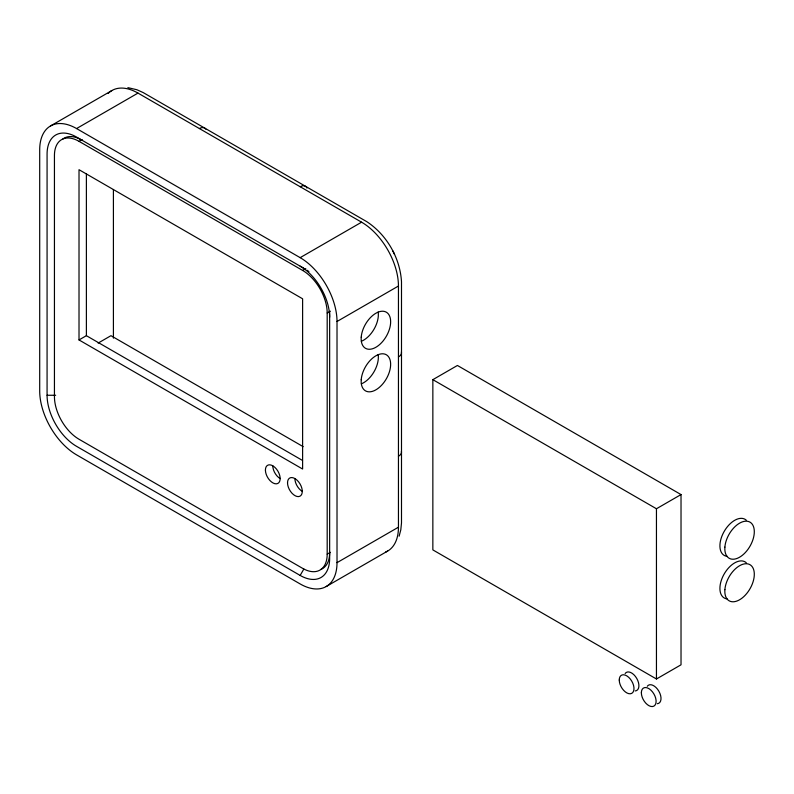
<?xml version="1.0" encoding="UTF-8"?>
<svg xmlns="http://www.w3.org/2000/svg" width="794" height="794" viewBox="0 0 794 794"><rect width="100%" height="100%" fill="white"/><g stroke="black" fill="none" stroke-linecap="round" stroke-linejoin="round"><path stroke-width="1.19" d="M399.124 536.218L400.801 529.816L401.496 522.948L401.496 281.771C400.097 257.911 386.777 234.806 366.798 221.675L143.198 92.58L136.896 89.742L127.874 87.638M304.003 268.392L76.561 137.074A41.695 24.078 60 0 0 47.074 154.096L47.074 395.263A41.695 24.078 60 0 0 76.561 446.337L300.162 575.432L303.844 569.05M50.498 125.978L111.924 90.516M398.449 527.196L337.013 562.668A52.126 30.093 60 0 1 300.162 583.947L76.561 454.853A52.126 30.093 60 0 1 39.7 391.015L39.7 149.838A52.126 30.093 60 0 1 76.561 128.559L137.987 93.097L361.588 222.191A52.126 30.093 60 0 1 398.449 286.029L398.449 527.196A52.126 30.093 60 0 1 385.527 552.108M330.383 552.306L327.188 554.152A34.747 20.058 60 0 1 302.613 568.345L79.013 439.241A34.747 20.058 60 0 1 54.439 396.682L54.439 155.515A34.747 20.058 60 0 1 79.013 141.332L82.169 139.506M79.013 339.941L302.613 469.036L302.613 298.792L79.013 169.698L79.013 339.941L86.387 335.683L302.504 460.451M98.138 343.087L110.962 335.683L303.169 446.655M76.561 128.559L300.162 257.653L361.588 222.191M79.013 141.332L302.613 270.426L305.779 268.6M327.188 554.152L327.188 312.985L330.344 311.159M337.013 562.668L337.013 321.491L398.449 286.029M432.849 379.661L457.423 365.468L681.024 494.573L681.024 664.806L656.449 678.989L432.849 549.895L432.849 379.661L656.449 508.756L681.024 494.573M326.225 586.528L387.651 551.066M47.074 395.263L55.669 395.263M394.519 254.378L392.832 250.944M656.449 508.756L656.449 678.989M329.649 311.566L329.649 558.41A41.695 24.078 60 0 1 300.162 575.432M113.413 189.488L113.413 338.175M86.387 174.085L86.387 335.683M401.407 351.921A10.421 6.015 0 0 1 398.449 356.963M401.407 451.23A10.421 6.015 0 0 1 398.449 456.272M199.413 128.559A10.421 6.015 -60 0 1 205.805 129.134M300.162 186.719A10.421 6.015 -60 0 1 306.97 188.049M647.269 686.274A10.421 6.015 60 0 1 658.861 691.207A10.421 6.015 60 0 1 657.333 703.712M625.156 673.501A10.421 6.015 60 0 1 636.748 678.433A10.421 6.015 60 0 1 635.22 690.949M727.175 556.356A20.852 12.039 -60 0 1 719.92 546.451L719.969 544.277A20.852 12.039 -60 0 1 730.5 523.425A20.852 12.039 -60 0 1 746.281 520.189M727.175 598.914A20.852 12.039 -60 0 1 719.92 589.009L719.969 586.845A20.852 12.039 -60 0 1 730.5 565.983A20.852 12.039 -60 0 1 746.281 562.748M329.649 552.733A34.747 20.058 60 0 1 321.034 569.338M62.786 139.069A34.747 20.058 60 0 1 81.474 139.913M307 270.208A34.747 20.058 60 0 1 308.916 271.578M300.162 266.169A41.695 24.078 60 0 1 329.649 317.243M300.162 257.653A52.126 30.093 60 0 1 337.013 321.491M108.173 93.424A52.126 30.093 60 0 1 137.987 93.097M378.172 312.042A20.852 12.039 -60 0 1 378.351 314.067L378.301 316.24A20.852 12.039 -60 0 1 361.349 341.281M378.172 354.61A20.852 12.039 -60 0 1 378.351 356.635L378.301 358.799A20.852 12.039 -60 0 1 361.349 383.849M302.613 270.426A34.747 20.058 60 0 1 327.188 312.985M302.276 491.347A10.421 6.015 60 0 1 294.902 478.584M280.163 478.584A10.421 6.015 60 0 1 272.789 465.81M361.22 337.162L361.171 339.326A20.852 12.039 -60 0 0 375.473 347.514A20.852 12.039 -60 0 0 390.588 323.337L390.638 321.163A20.852 12.039 -60 0 0 376.336 312.985A20.852 12.039 -60 0 0 361.22 337.162M361.22 379.721L361.171 381.884A20.852 12.039 -60 0 0 375.473 390.072A20.852 12.039 -60 0 0 390.588 365.895L390.638 363.721A20.852 12.039 -60 0 0 376.336 355.543A20.852 12.039 -60 0 0 361.22 379.721M724.882 547.116L724.833 549.289A20.852 12.039 -60 0 0 739.135 557.467A20.852 12.039 -60 0 0 754.25 533.29L754.3 531.126A20.852 12.039 -60 0 0 739.988 522.938A20.852 12.039 -60 0 0 724.882 547.116M724.882 589.674L724.833 591.848A20.852 12.039 -60 0 0 739.135 600.026A20.852 12.039 -60 0 0 754.25 575.849L754.3 573.685A20.852 12.039 -60 0 0 739.988 565.497A20.852 12.039 -60 0 0 724.882 589.674M641.363 692.795A10.421 6.015 60 0 0 652.42 706.551A10.421 6.015 60 0 0 652.42 691.802A10.421 6.015 60 0 0 641.363 692.795M619.251 680.031A10.421 6.015 60 0 0 630.307 693.777A10.421 6.015 60 0 0 630.307 679.039A10.421 6.015 60 0 0 619.251 680.031M265.414 470.068A10.421 6.015 60 0 0 276.471 483.824A10.421 6.015 60 0 0 276.471 469.085A10.421 6.015 60 0 0 265.414 470.068M287.527 482.831A10.421 6.015 60 0 0 298.594 496.587A10.421 6.015 60 0 0 298.594 481.849A10.421 6.015 60 0 0 287.527 482.831"/></g></svg>
